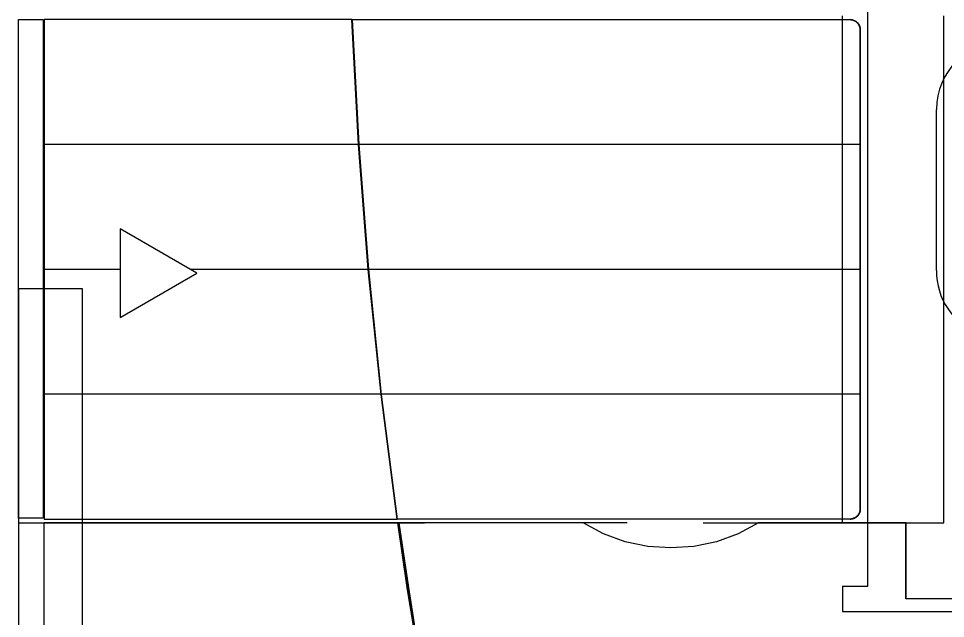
# Paper-space layout 'Sample Network Drawing - A1 Sheet' of a CAD drawing. Extents: x 49 to 806, y 22 to 564.
# Drawn here: x 716.642 to 720.299, y 241.099 to 243.466 of the extents above; entities that cross this region are included whole.
import ezdxf

# ---------------------------------------------------------------- set-up
doc = ezdxf.new("R2010")
doc.units = 0
doc.layers.add('N-EQPM', color=4, linetype='Continuous', lineweight=25)

psp = doc.layouts.new('Sample Network Drawing - A1 Sheet')

# ---------------------------------------------------------------- linework, layer by layer
at = {"layer": 'N-EQPM'}
for p, q in [((719.9928, 241.2261), (719.9928, 243.7261)), ((719.8928, 241.4761), (719.8928, 243.4761)), ((720.2928, 241.4761), (720.2928, 243.4761)), ((720.2928, 241.4761), (720.2928, 243.4761)), ((719.9628, 243.4211), (719.9628, 241.5311)), ((719.9628, 243.4211), (719.9628, 243.4211)), ((719.9628, 241.5311), (719.9628, 243.4211)), ((720.2628, 242.4712), (720.2628, 243.1061)), ((716.6428, 242.4011), (716.8928, 242.4011)), ((716.6428, 239.8761), (716.6428, 242.4011)), ((716.8928, 242.4011), (716.8928, 239.7761)), ((719.9628, 241.5311), (719.9628, 241.5311)), ((716.6428, 241.4761), (716.8928, 241.4761)), ((716.6428, 241.4761), (716.6428, 241.4761)), ((718.1381, 241.4761), (716.7428, 241.4761)), ((716.8928, 241.4761), (717.0928, 241.4761)), ((716.8928, 241.4761), (716.8928, 241.4761)), ((717.0928, 241.4761), (718.2428, 241.4761)), ((717.0928, 241.4761), (717.0928, 241.4761)), ((718.1381, 241.4761), (718.1381, 241.4761)), ((718.8664, 241.4761), (718.1381, 241.4761)), ((718.2428, 241.4761), (718.2428, 241.4761)), ((719.0428, 241.4761), (718.2428, 241.4761)), ((719.3428, 241.4761), (719.8928, 241.4761)), ((720.1428, 241.4761), (719.5592, 241.4761)), ((719.8928, 241.4761), (720.2928, 241.4761)), ((719.8928, 241.4761), (719.8928, 241.4761)), ((719.8928, 241.4761), (720.2928, 241.4761)), ((720.1428, 241.1761), (720.1428, 241.4761)), ((720.1428, 241.4761), (720.1428, 241.4761)), ((720.1428, 241.4761), (720.1428, 241.1761)), ((720.1428, 241.4761), (720.2928, 241.4761)), ((720.1428, 241.4761), (720.1428, 241.1761)), ((720.1428, 241.4761), (720.2928, 241.4761)), ((720.1428, 241.4761), (720.1428, 241.4761)), ((720.2928, 241.4761), (720.2928, 241.4761)), ((719.8928, 241.2261), (719.8928, 241.1261)), ((719.8928, 241.2261), (719.9928, 241.2261)), ((720.1428, 241.1761), (720.1428, 241.1761)), ((723.8428, 241.1761), (720.1428, 241.1761)), ((719.8928, 241.1261), (724.0928, 241.1261))]:
    psp.add_line(p, q, dxfattribs=at)
at = {"layer": 'N-EQPM', "flags": 128}
for points in [[(716.7395, 243.462), (716.7395, 243.0713), (716.7395, 242.674), (716.7395, 242.2832), (716.7395, 241.8859), (716.7395, 241.4952), (716.72, 241.4952), (716.694, 241.4952), (716.6744, 241.4952), (716.6614, 241.4952), (716.6484, 241.4952), (716.6418, 241.4952), (716.6418, 241.8859), (716.6418, 242.2832), (716.6418, 242.674), (716.6418, 243.0713), (716.6418, 243.462), (716.6484, 243.462), (716.6614, 243.462), (716.6744, 243.462), (716.694, 243.462), (716.72, 243.462)], [(717.957, 243.4611), (716.7435, 243.4611), (716.7435, 243.3931), (716.7435, 243.3251), (716.7435, 243.2571), (716.7435, 243.1891), (716.7435, 243.1213), (716.7435, 243.0532), (716.7435, 242.9852), (716.7435, 242.9172), (716.7435, 242.8492), (716.7435, 242.7814), (716.7435, 242.7134), (716.7435, 242.6454), (716.7435, 242.5775), (716.7435, 242.5095), (716.7435, 242.4415), (716.7435, 242.3737), (716.7435, 242.3057), (716.7435, 242.2378), (716.7435, 242.1698), (716.7435, 242.102), (716.7435, 242.0342), (716.7435, 241.9661), (716.7435, 241.8983), (716.7435, 241.8305), (716.7435, 241.7626), (716.7435, 241.6948), (716.7435, 241.627), (716.7435, 241.5592), (716.7435, 241.4913), (718.1351, 241.4913), (718.0721, 241.9831), (718.0216, 242.4754), (717.9832, 242.9681)], [(717.9578, 243.4611), (717.984, 242.9681), (718.0222, 242.4754), (718.0729, 241.9831), (718.1357, 241.4913), (718.0729, 241.9831), (718.0222, 242.4756), (717.984, 242.9685)], [(719.9616, 241.5314), (719.9598, 241.5191), (719.954, 241.5079), (719.945, 241.4989), (719.9338, 241.4931), (719.9217, 241.4913), (718.1368, 241.4913), (718.0738, 241.9831), (718.0233, 242.4756), (717.9849, 242.9685), (717.9587, 243.4611), (719.9217, 243.4611), (719.9338, 243.4593), (719.945, 243.4536), (719.954, 243.4445), (719.9598, 243.4334), (719.9616, 243.4211), (719.9616, 243.3536), (719.9616, 243.286), (719.9616, 243.2185), (719.9616, 243.1508), (719.9616, 243.0834), (719.9616, 243.0157), (719.9616, 242.9483), (719.9616, 242.8808), (719.9616, 242.8131), (719.9616, 242.7457), (719.9616, 242.6782), (719.9616, 242.6105), (719.9616, 242.5431), (719.9616, 242.4756), (719.9616, 242.4081), (719.9616, 242.3407), (719.9616, 242.2732), (719.9616, 242.2057), (719.9616, 242.1382), (719.9616, 242.0708), (719.9616, 242.0033), (719.9616, 241.9358), (719.9616, 241.8684), (719.9616, 241.8009), (719.9616, 241.7334), (719.9616, 241.6661), (719.9616, 241.5987)], [(719.9628, 243.4211), (719.9627, 243.4242), (719.9623, 243.4272), (719.9617, 243.4303), (719.9609, 243.4333), (719.9598, 243.4362), (719.9585, 243.4391), (719.957, 243.4419), (719.9552, 243.4446), (719.9532, 243.4471), (719.951, 243.4495), (719.9487, 243.4516), (719.9461, 243.4536), (719.9435, 243.4554), (719.9407, 243.4569), (719.9379, 243.4582), (719.9349, 243.4593), (719.932, 243.4601), (719.9289, 243.4607), (719.9259, 243.461), (719.9228, 243.4611), (719.9231, 243.4611), (719.9235, 243.4611), (719.9238, 243.4611), (719.9241, 243.4611), (719.9244, 243.4611), (719.9247, 243.4611), (719.9251, 243.4611), (719.9254, 243.4611), (719.9257, 243.461), (719.926, 243.461), (719.9263, 243.461), (719.9267, 243.461), (719.927, 243.4609), (719.9273, 243.4609), (719.9276, 243.4608), (719.9279, 243.4608), (719.9282, 243.4608), (719.9286, 243.4607), (719.9289, 243.4607), (719.9292, 243.4606), (719.9295, 243.4606), (719.9298, 243.4605), (719.9301, 243.4605), (719.9305, 243.4604), (719.9308, 243.4603), (719.9311, 243.4603), (719.9314, 243.4602), (719.9317, 243.4601), (719.932, 243.4601), (719.9323, 243.46), (719.9326, 243.4599), (719.933, 243.4598), (719.9333, 243.4598), (719.9336, 243.4597), (719.9339, 243.4596), (719.9342, 243.4595), (719.9345, 243.4594), (719.9348, 243.4593), (719.9351, 243.4592), (719.9354, 243.4591), (719.9357, 243.459), (719.936, 243.4589), (719.9363, 243.4588), (719.9366, 243.4587), (719.9369, 243.4586), (719.9372, 243.4585), (719.9375, 243.4583), (719.9378, 243.4582), (719.9381, 243.4581), (719.9384, 243.458), (719.9387, 243.4578), (719.939, 243.4577), (719.9393, 243.4576), (719.9396, 243.4575), (719.9399, 243.4573), (719.9402, 243.4572), (719.9404, 243.457), (719.9407, 243.4569), (719.941, 243.4568), (719.9413, 243.4566), (719.9416, 243.4565), (719.9419, 243.4563), (719.9421, 243.4561), (719.9424, 243.456), (719.9427, 243.4558), (719.943, 243.4557), (719.9433, 243.4555), (719.9435, 243.4553), (719.9438, 243.4552), (719.9441, 243.455), (719.9443, 243.4548), (719.9446, 243.4547), (719.9449, 243.4545), (719.9451, 243.4543), (719.9454, 243.4541), (719.9457, 243.4539), (719.9459, 243.4538), (719.9462, 243.4536), (719.9465, 243.4534), (719.9467, 243.4532), (719.947, 243.453), (719.9472, 243.4528), (719.9475, 243.4526), (719.9477, 243.4524), (719.948, 243.4522), (719.9482, 243.452), (719.9485, 243.4518), (719.9487, 243.4516), (719.949, 243.4514), (719.9492, 243.4512), (719.9494, 243.451), (719.9497, 243.4508), (719.9499, 243.4505), (719.9502, 243.4503), (719.9504, 243.4501), (719.9506, 243.4499), (719.9508, 243.4497), (719.9511, 243.4494), (719.9513, 243.4492), (719.9515, 243.449), (719.9517, 243.4487), (719.952, 243.4485), (719.9522, 243.4483), (719.9524, 243.448), (719.9526, 243.4478), (719.9528, 243.4476), (719.953, 243.4473), (719.9532, 243.4471), (719.9534, 243.4468), (719.9537, 243.4466), (719.9539, 243.4463), (719.9541, 243.4461), (719.9543, 243.4458), (719.9545, 243.4456), (719.9546, 243.4453), (719.9548, 243.4451), (719.955, 243.4448), (719.9552, 243.4445), (719.9554, 243.4443), (719.9556, 243.444), (719.9558, 243.4438), (719.956, 243.4435), (719.9561, 243.4432), (719.9563, 243.443), (719.9565, 243.4427), (719.9566, 243.4424), (719.9568, 243.4421), (719.957, 243.4419), (719.9572, 243.4416), (719.9573, 243.4413), (719.9575, 243.441), (719.9576, 243.4408), (719.9578, 243.4405), (719.9579, 243.4402), (719.9581, 243.4399), (719.9582, 243.4396), (719.9584, 243.4394), (719.9585, 243.4391), (719.9587, 243.4388), (719.9588, 243.4385), (719.959, 243.4382), (719.9591, 243.4379), (719.9592, 243.4376), (719.9594, 243.4373), (719.9595, 243.437), (719.9596, 243.4367), (719.9597, 243.4364), (719.9599, 243.4361), (719.96, 243.4359), (719.9601, 243.4356), (719.9602, 243.4353), (719.9603, 243.435), (719.9604, 243.4347), (719.9605, 243.4344), (719.9606, 243.4341), (719.9607, 243.4337), (719.9608, 243.4334), (719.9609, 243.4331), (719.961, 243.4328), (719.9611, 243.4325), (719.9612, 243.4322), (719.9613, 243.4319), (719.9614, 243.4316), (719.9615, 243.4313), (719.9615, 243.431), (719.9616, 243.4307), (719.9617, 243.4304), (719.9618, 243.43), (719.9618, 243.4297), (719.9619, 243.4294), (719.962, 243.4291), (719.962, 243.4288), (719.9621, 243.4285), (719.9622, 243.4282), (719.9622, 243.4278), (719.9623, 243.4275), (719.9623, 243.4272), (719.9624, 243.4269), (719.9624, 243.4266), (719.9624, 243.4263), (719.9625, 243.4259), (719.9625, 243.4256), (719.9626, 243.4253), (719.9626, 243.425), (719.9626, 243.4247), (719.9626, 243.4243), (719.9627, 243.424), (719.9627, 243.4237), (719.9627, 243.4234), (719.9627, 243.4231), (719.9627, 243.4227), (719.9628, 243.4224), (719.9628, 243.4221), (719.9628, 243.4218), (719.9628, 243.4215)], [(717.0431, 242.6362), (717.0431, 242.5662), (717.0431, 242.4962), (717.0431, 242.4262), (717.0431, 242.3562), (717.0431, 242.2862), (717.3458, 242.4612)], [(719.9228, 241.4911), (719.9259, 241.4913), (719.9289, 241.4916), (719.9319, 241.4922), (719.9349, 241.493), (719.9379, 241.4941), (719.9407, 241.4954), (719.9435, 241.4969), (719.9462, 241.4987), (719.9487, 241.5007), (719.9511, 241.5029), (719.9533, 241.5052), (719.9552, 241.5078), (719.957, 241.5104), (719.9585, 241.5132), (719.9598, 241.516), (719.9609, 241.519), (719.9617, 241.522), (719.9623, 241.525), (719.9627, 241.5281), (719.9628, 241.5311), (719.9628, 241.5308), (719.9628, 241.5305), (719.9628, 241.5302), (719.9628, 241.5299), (719.9627, 241.5295), (719.9627, 241.5292), (719.9627, 241.5289), (719.9627, 241.5286), (719.9627, 241.5283), (719.9626, 241.5279), (719.9626, 241.5276), (719.9626, 241.5273), (719.9626, 241.527), (719.9625, 241.5267), (719.9625, 241.5263), (719.9624, 241.526), (719.9624, 241.5257), (719.9624, 241.5254), (719.9623, 241.5251), (719.9623, 241.5248), (719.9622, 241.5244), (719.9622, 241.5241), (719.9621, 241.5238), (719.962, 241.5235), (719.962, 241.5232), (719.9619, 241.5229), (719.9618, 241.5226), (719.9618, 241.5222), (719.9617, 241.5219), (719.9616, 241.5216), (719.9615, 241.5213), (719.9615, 241.521), (719.9614, 241.5207), (719.9613, 241.5204), (719.9612, 241.5201), (719.9611, 241.5198), (719.961, 241.5195), (719.9609, 241.5191), (719.9608, 241.5188), (719.9607, 241.5185), (719.9606, 241.5182), (719.9605, 241.5179), (719.9604, 241.5176), (719.9603, 241.5173), (719.9602, 241.517), (719.9601, 241.5167), (719.96, 241.5164), (719.9599, 241.5161), (719.9597, 241.5158), (719.9596, 241.5155), (719.9595, 241.5152), (719.9594, 241.5149), (719.9592, 241.5147), (719.9591, 241.5144), (719.959, 241.5141), (719.9588, 241.5138), (719.9587, 241.5135), (719.9585, 241.5132), (719.9584, 241.5129), (719.9582, 241.5126), (719.9581, 241.5124), (719.9579, 241.5121), (719.9578, 241.5118), (719.9576, 241.5115), (719.9575, 241.5112), (719.9573, 241.511), (719.9572, 241.5107), (719.957, 241.5104), (719.9568, 241.5101), (719.9566, 241.5099), (719.9565, 241.5096), (719.9563, 241.5093), (719.9561, 241.5091), (719.956, 241.5088), (719.9558, 241.5085), (719.9556, 241.5083), (719.9554, 241.508), (719.9552, 241.5077), (719.955, 241.5075), (719.9548, 241.5072), (719.9546, 241.507), (719.9545, 241.5067), (719.9543, 241.5065), (719.9541, 241.5062), (719.9539, 241.506), (719.9537, 241.5057), (719.9534, 241.5055), (719.9532, 241.5052), (719.953, 241.505), (719.9528, 241.5047), (719.9526, 241.5045), (719.9524, 241.5042), (719.9522, 241.504), (719.952, 241.5038), (719.9517, 241.5035), (719.9515, 241.5033), (719.9513, 241.5031), (719.9511, 241.5029), (719.9508, 241.5026), (719.9506, 241.5024), (719.9504, 241.5022), (719.9502, 241.502), (719.9499, 241.5017), (719.9497, 241.5015), (719.9494, 241.5013), (719.9492, 241.5011), (719.949, 241.5009), (719.9487, 241.5007), (719.9485, 241.5005), (719.9482, 241.5003), (719.948, 241.5001), (719.9477, 241.4999), (719.9475, 241.4997), (719.9472, 241.4995), (719.947, 241.4993), (719.9467, 241.4991), (719.9465, 241.4989), (719.9462, 241.4987), (719.9459, 241.4985), (719.9457, 241.4983), (719.9454, 241.4982), (719.9451, 241.498), (719.9449, 241.4978), (719.9446, 241.4976), (719.9443, 241.4974), (719.9441, 241.4973), (719.9438, 241.4971), (719.9435, 241.4969), (719.9433, 241.4968), (719.943, 241.4966), (719.9427, 241.4964), (719.9424, 241.4963), (719.9421, 241.4961), (719.9419, 241.496), (719.9416, 241.4958), (719.9413, 241.4957), (719.941, 241.4955), (719.9407, 241.4954), (719.9404, 241.4952), (719.9402, 241.4951), (719.9399, 241.495), (719.9396, 241.4948), (719.9393, 241.4947), (719.939, 241.4946), (719.9387, 241.4944), (719.9384, 241.4943), (719.9381, 241.4942), (719.9378, 241.4941), (719.9375, 241.4939), (719.9372, 241.4938), (719.9369, 241.4937), (719.9366, 241.4936), (719.9363, 241.4935), (719.936, 241.4934), (719.9357, 241.4933), (719.9354, 241.4932), (719.9351, 241.4931), (719.9348, 241.493), (719.9345, 241.4929), (719.9342, 241.4928), (719.9339, 241.4927), (719.9336, 241.4926), (719.9333, 241.4925), (719.933, 241.4925), (719.9326, 241.4924), (719.9323, 241.4923), (719.932, 241.4922), (719.9317, 241.4921), (719.9314, 241.4921), (719.9311, 241.492), (719.9308, 241.4919), (719.9305, 241.4919), (719.9301, 241.4918), (719.9298, 241.4918), (719.9295, 241.4917), (719.9292, 241.4917), (719.9289, 241.4916), (719.9286, 241.4916), (719.9282, 241.4915), (719.9279, 241.4915), (719.9276, 241.4914), (719.9273, 241.4914), (719.927, 241.4914), (719.9267, 241.4913), (719.9263, 241.4913), (719.926, 241.4913), (719.9257, 241.4912), (719.9254, 241.4912), (719.9251, 241.4912), (719.9247, 241.4912), (719.9244, 241.4912), (719.9241, 241.4912), (719.9238, 241.4912), (719.9235, 241.4911), (719.9231, 241.4911)], [(718.2167, 240.9669), (718.2171, 240.9644), (718.2175, 240.962), (718.2179, 240.9596), (718.2175, 240.962), (718.2171, 240.9644), (718.2167, 240.9669), (718.1757, 241.2213), (718.1381, 241.4761), (718.1757, 241.2214)]]:
    psp.add_lwpolyline(points, close=True, dxfattribs=at)
for points in [[(717.9832, 242.9683), (716.7435, 242.9683)], [(719.9616, 242.9683), (717.9587, 242.9683)], [(717.0431, 242.4756), (716.7435, 242.4756)], [(718.0216, 242.4756), (717.3211, 242.4756)], [(719.9616, 242.4756), (718.0233, 242.4756)], [(718.0721, 241.9833), (716.7435, 241.9833)], [(719.9616, 241.9833), (717.9587, 241.9833)], [(716.7435, 241.0575), (716.7435, 241.1172), (716.7435, 241.177), (716.7435, 241.2368), (716.7435, 241.2967), (716.7435, 241.3565), (716.7435, 241.4163), (716.7435, 241.4761), (718.1372, 241.4761), (718.1749, 241.2214), (718.2159, 240.9669)], [(723.8402, 241.1765), (720.1442, 241.1765), (720.1442, 241.3269), (720.1442, 241.4766), (719.5617, 241.4766), (719.4805, 241.4335), (719.3951, 241.402), (719.306, 241.3832), (719.2157, 241.3772), (719.1247, 241.3832), (719.0356, 241.402), (718.9502, 241.4335), (718.8696, 241.4766), (718.1417, 241.4766), (718.1798, 241.222), (718.2204, 240.9674), (725.93, 240.9674)]]:
    psp.add_lwpolyline(points, dxfattribs=at)
at = {"layer": 'N-EQPM'}
psp.add_lwpolyline([(716.6428, 241.4761), (716.6429, 241.4761), (716.6433, 241.4761), (716.6439, 241.4761), (716.6447, 241.4761), (716.6458, 241.4761), (716.6471, 241.4761), (716.6486, 241.4761), (716.6504, 241.4761), (716.6524, 241.4761), (716.6546, 241.4761), (716.6571, 241.4761), (716.6597, 241.4761), (716.6625, 241.4761), (716.6655, 241.4761), (716.6687, 241.4761), (716.6721, 241.4761), (716.6756, 241.4761), (716.6794, 241.4761), (716.6832, 241.4761), (716.6873, 241.4761), (716.6914, 241.4761), (716.6957, 241.4761), (716.7001, 241.4761), (716.7046, 241.4761), (716.7092, 241.4761), (716.7138, 241.4761), (716.7185, 241.4761), (716.7232, 241.4761), (716.728, 241.4761), (716.7329, 241.4761), (716.7378, 241.4761), (716.7428, 241.4761)], dxfattribs=at)
for centre, start, end in [((720.5328, 243.1061), 90, 180), ((720.5328, 242.4712), 180, 315)]:
    psp.add_arc(centre, 0.27, start, end, dxfattribs=at)

doc.saveas('drawing.dxf')
